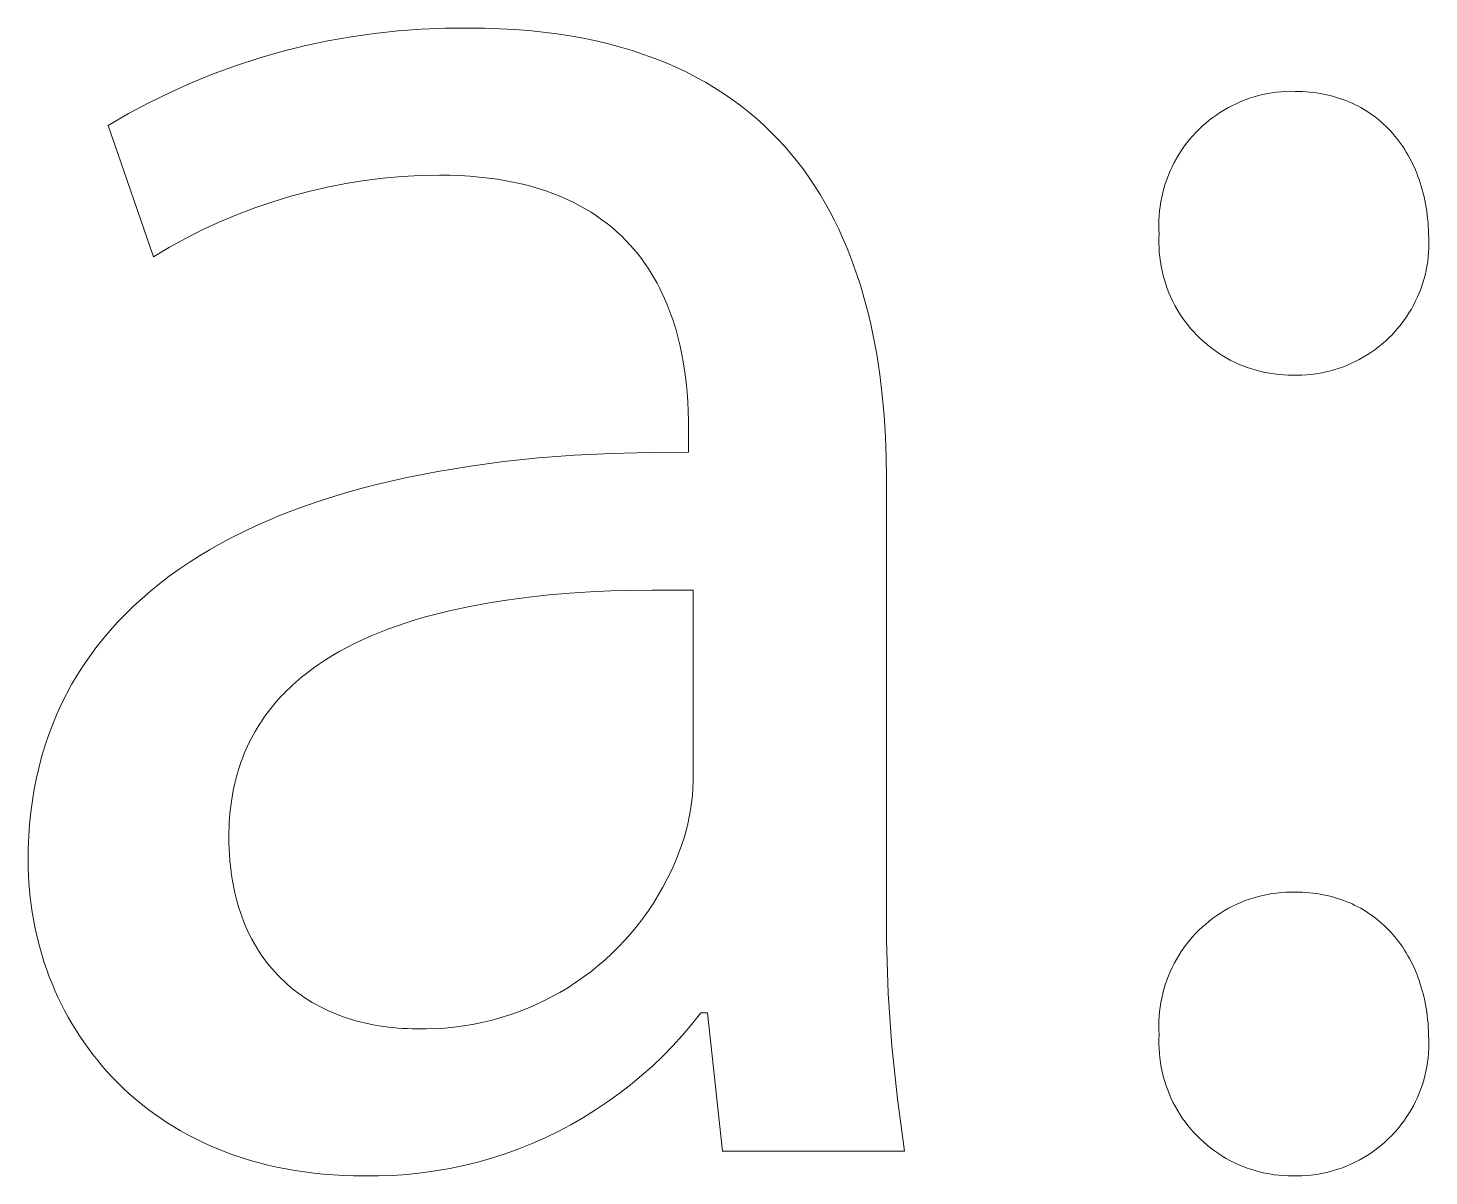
# Model space of a CAD drawing. Header units: millimetres. Extents: x -2163 to 4354, y -841 to 3711.
# Drawn here: x 3941.47 to 3981.74, y -383.84 to -350.83 of the extents above; entities that cross this region are included whole.
import ezdxf

# ---------------------------------------------------------------- set-up
doc = ezdxf.new("R2010")
doc.units = ezdxf.units.MM
doc.header["$MEASUREMENT"] = 0
doc.layers.add('Domyślny', color=7, linetype='Continuous', true_color=0x000000)

msp = doc.modelspace()

# ---------------------------------------------------------------- linework, layer by layer
at = {"layer": 'Domyślny', "color": 18, "lineweight": 15, "true_color": 0x000000}
for p, q in [((3950.085, -351.205), (3950.754, -351.085)), ((3950.754, -351.085), (3951.427, -350.988)), ((3951.427, -350.988), (3952.104, -350.915)), ((3952.104, -350.915), (3952.782, -350.865)), ((3952.782, -350.865), (3953.461, -350.838)), ((3953.461, -350.838), (3954.141, -350.835)), ((3954.141, -350.835), (3954.589, -350.84)), ((3954.589, -350.84), (3955.025, -350.854)), ((3955.025, -350.854), (3955.452, -350.878)), ((3955.452, -350.878), (3955.867, -350.91)), ((3955.867, -350.91), (3956.273, -350.952)), ((3956.273, -350.952), (3956.669, -351.003)), ((3956.669, -351.003), (3957.054, -351.062)), ((3957.054, -351.062), (3957.429, -351.13)), ((3948.107, -351.702), (3948.76, -351.513)), ((3948.76, -351.513), (3949.42, -351.348)), ((3949.42, -351.348), (3950.085, -351.205)), ((3957.429, -351.13), (3957.795, -351.206)), ((3957.795, -351.206), (3958.151, -351.291)), ((3958.151, -351.291), (3958.498, -351.383)), ((3958.498, -351.383), (3958.835, -351.484)), ((3958.835, -351.484), (3959.162, -351.592)), ((3946.822, -352.146), (3947.461, -351.913)), ((3947.461, -351.913), (3948.107, -351.702)), ((3959.162, -351.592), (3959.481, -351.708)), ((3959.481, -351.708), (3959.79, -351.831)), ((3959.79, -351.831), (3960.09, -351.962)), ((3946.191, -352.401), (3946.822, -352.146)), ((3960.09, -351.962), (3960.382, -352.099)), ((3960.382, -352.099), (3960.664, -352.244)), ((3960.664, -352.244), (3960.938, -352.396)), ((3944.959, -352.976), (3945.57, -352.678)), ((3945.57, -352.678), (3946.191, -352.401)), ((3960.938, -352.396), (3961.203, -352.554)), ((3961.203, -352.554), (3961.46, -352.719)), ((3961.46, -352.719), (3961.709, -352.89)), ((3976.963, -352.749), (3977.093, -352.722)), ((3977.093, -352.722), (3977.224, -352.699)), ((3977.224, -352.699), (3977.356, -352.681)), ((3977.356, -352.681), (3977.488, -352.668)), ((3977.488, -352.668), (3977.62, -352.659)), ((3977.62, -352.659), (3977.753, -352.655)), ((3977.753, -352.655), (3977.885, -352.656)), ((3977.885, -352.656), (3977.992, -352.657)), ((3977.992, -352.657), (3978.097, -352.66)), ((3978.097, -352.66), (3978.201, -352.667)), ((3978.201, -352.667), (3978.303, -352.675)), ((3978.303, -352.675), (3978.405, -352.686)), ((3978.405, -352.686), (3978.505, -352.699)), ((3978.505, -352.699), (3978.604, -352.715)), ((3978.604, -352.715), (3978.702, -352.733)), ((3978.702, -352.733), (3978.798, -352.753)), ((3944.358, -353.295), (3944.959, -352.976)), ((3961.709, -352.89), (3961.949, -353.067)), ((3961.949, -353.067), (3962.182, -353.251)), ((3975.857, -353.187), (3975.973, -353.122)), ((3975.973, -353.122), (3976.09, -353.06)), ((3976.09, -353.06), (3976.21, -353.003)), ((3976.21, -353.003), (3976.332, -352.95)), ((3976.332, -352.95), (3976.455, -352.901)), ((3976.455, -352.901), (3976.58, -352.856)), ((3976.58, -352.856), (3976.707, -352.816)), ((3976.707, -352.816), (3976.834, -352.78)), ((3976.834, -352.78), (3976.963, -352.749)), ((3978.798, -352.753), (3978.894, -352.776)), ((3978.894, -352.776), (3978.988, -352.801)), ((3978.988, -352.801), (3979.08, -352.828)), ((3979.08, -352.828), (3979.172, -352.857)), ((3979.172, -352.857), (3979.262, -352.888)), ((3979.262, -352.888), (3979.35, -352.922)), ((3979.35, -352.922), (3979.438, -352.958)), ((3979.438, -352.958), (3979.524, -352.995)), ((3979.524, -352.995), (3979.608, -353.035)), ((3979.608, -353.035), (3979.691, -353.077)), ((3979.691, -353.077), (3979.773, -353.122)), ((3979.773, -353.122), (3979.853, -353.168)), ((3943.769, -353.634), (3944.358, -353.295)), ((3962.182, -353.251), (3962.406, -353.44)), ((3962.406, -353.44), (3962.623, -353.635)), ((3975.318, -353.572), (3975.42, -353.488)), ((3975.42, -353.488), (3975.526, -353.407)), ((3975.526, -353.407), (3975.634, -353.33)), ((3975.634, -353.33), (3975.744, -353.256)), ((3975.744, -353.256), (3975.857, -353.187)), ((3979.853, -353.168), (3979.932, -353.216)), ((3979.932, -353.216), (3980.009, -353.266)), ((3980.009, -353.266), (3980.085, -353.318)), ((3980.085, -353.318), (3980.159, -353.372)), ((3980.159, -353.372), (3980.232, -353.428)), ((3980.232, -353.428), (3980.303, -353.486)), ((3980.303, -353.486), (3980.373, -353.546)), ((3945.071, -357.41), (3943.769, -353.634)), ((3962.623, -353.635), (3962.831, -353.836)), ((3962.831, -353.836), (3963.032, -354.042)), ((3974.852, -354.044), (3974.939, -353.943)), ((3974.939, -353.943), (3975.029, -353.845)), ((3975.029, -353.845), (3975.122, -353.751)), ((3975.122, -353.751), (3975.218, -353.66)), ((3975.218, -353.66), (3975.318, -353.572)), ((3980.373, -353.546), (3980.441, -353.607)), ((3980.441, -353.607), (3980.508, -353.671)), ((3980.508, -353.671), (3980.573, -353.736)), ((3980.573, -353.736), (3980.636, -353.803)), ((3980.636, -353.803), (3980.698, -353.872)), ((3980.698, -353.872), (3980.758, -353.942)), ((3980.758, -353.942), (3980.816, -354.014)), ((3963.032, -354.042), (3963.226, -354.253)), ((3963.226, -354.253), (3963.412, -354.469)), ((3974.615, -354.363), (3974.69, -354.254)), ((3974.69, -354.254), (3974.77, -354.147)), ((3974.77, -354.147), (3974.852, -354.044)), ((3980.816, -354.014), (3980.873, -354.088)), ((3980.873, -354.088), (3980.928, -354.164)), ((3980.928, -354.164), (3980.982, -354.241)), ((3980.982, -354.241), (3981.033, -354.32)), ((3981.033, -354.32), (3981.083, -354.401)), ((3963.412, -354.469), (3963.591, -354.691)), ((3963.591, -354.691), (3963.763, -354.917)), ((3974.352, -354.824), (3974.411, -354.705)), ((3974.411, -354.705), (3974.475, -354.589)), ((3974.475, -354.589), (3974.543, -354.475)), ((3974.543, -354.475), (3974.615, -354.363)), ((3981.083, -354.401), (3981.131, -354.483)), ((3981.131, -354.483), (3981.178, -354.566)), ((3981.178, -354.566), (3981.223, -354.652)), ((3981.223, -354.652), (3981.266, -354.738)), ((3981.266, -354.738), (3981.307, -354.826)), ((3952.214, -355.107), (3951.674, -355.155)), ((3952.754, -355.077), (3952.214, -355.107)), ((3953.295, -355.066), (3952.754, -355.077)), ((3953.593, -355.07), (3953.295, -355.066)), ((3953.883, -355.08), (3953.593, -355.07)), ((3954.164, -355.097), (3953.883, -355.08)), ((3954.438, -355.12), (3954.164, -355.097)), ((3954.703, -355.149), (3954.438, -355.12)), ((3954.961, -355.185), (3954.703, -355.149)), ((3963.763, -354.917), (3963.927, -355.148)), ((3963.927, -355.148), (3964.085, -355.384)), ((3974.198, -355.191), (3974.245, -355.067)), ((3974.245, -355.067), (3974.296, -354.944)), ((3974.296, -354.944), (3974.352, -354.824)), ((3981.307, -354.826), (3981.346, -354.916)), ((3981.346, -354.916), (3981.383, -355.007)), ((3981.383, -355.007), (3981.419, -355.1)), ((3981.419, -355.1), (3981.453, -355.194)), ((3949.544, -355.531), (3949.021, -355.67)), ((3950.071, -355.41), (3949.544, -355.531)), ((3950.603, -355.306), (3950.071, -355.41)), ((3951.137, -355.221), (3950.603, -355.306)), ((3951.674, -355.155), (3951.137, -355.221)), ((3955.211, -355.226), (3954.961, -355.185)), ((3955.453, -355.274), (3955.211, -355.226)), ((3955.688, -355.327), (3955.453, -355.274)), ((3955.916, -355.385), (3955.688, -355.327)), ((3956.136, -355.449), (3955.916, -355.385)), ((3956.349, -355.518), (3956.136, -355.449)), ((3956.555, -355.592), (3956.349, -355.518)), ((3964.085, -355.384), (3964.236, -355.623)), ((3974.082, -355.572), (3974.116, -355.443)), ((3974.116, -355.443), (3974.155, -355.316)), ((3974.155, -355.316), (3974.198, -355.191)), ((3981.453, -355.194), (3981.485, -355.289)), ((3981.485, -355.289), (3981.515, -355.386)), ((3981.515, -355.386), (3981.543, -355.484)), ((3981.543, -355.484), (3981.569, -355.583)), ((3948.503, -355.828), (3947.991, -356.002)), ((3949.021, -355.67), (3948.503, -355.828)), ((3956.755, -355.671), (3956.555, -355.592)), ((3956.947, -355.754), (3956.755, -355.671)), ((3957.133, -355.842), (3956.947, -355.754)), ((3957.312, -355.935), (3957.133, -355.842)), ((3957.485, -356.032), (3957.312, -355.935)), ((3964.236, -355.623), (3964.38, -355.867)), ((3964.38, -355.867), (3964.517, -356.115)), ((3974.007, -355.962), (3974.027, -355.831)), ((3974.027, -355.831), (3974.053, -355.701)), ((3974.053, -355.701), (3974.082, -355.572)), ((3981.569, -355.583), (3981.593, -355.684)), ((3981.593, -355.684), (3981.616, -355.786)), ((3981.616, -355.786), (3981.636, -355.889)), ((3981.636, -355.889), (3981.654, -355.993)), ((3947.485, -356.195), (3946.986, -356.404)), ((3947.991, -356.002), (3947.485, -356.195)), ((3957.651, -356.133), (3957.485, -356.032)), ((3957.812, -356.237), (3957.651, -356.133)), ((3957.966, -356.346), (3957.812, -356.237)), ((3958.114, -356.458), (3957.966, -356.346)), ((3964.517, -356.115), (3964.648, -356.367)), ((3973.97, -356.492), (3973.973, -356.359)), ((3973.973, -356.359), (3973.979, -356.226)), ((3973.979, -356.226), (3973.991, -356.094)), ((3973.991, -356.094), (3974.007, -355.962)), ((3981.654, -355.993), (3981.671, -356.099)), ((3981.671, -356.099), (3981.685, -356.206)), ((3981.685, -356.206), (3981.697, -356.314)), ((3981.697, -356.314), (3981.708, -356.423)), ((3946.495, -356.631), (3946.011, -356.874)), ((3946.986, -356.404), (3946.495, -356.631)), ((3958.256, -356.574), (3958.114, -356.458)), ((3958.393, -356.692), (3958.256, -356.574)), ((3958.524, -356.814), (3958.393, -356.692)), ((3964.648, -356.367), (3964.772, -356.623)), ((3964.772, -356.623), (3964.891, -356.882)), ((3973.973, -356.624), (3973.97, -356.492)), ((3973.979, -356.757), (3973.973, -356.624)), ((3973.974, -356.89), (3973.979, -356.757)), ((3981.708, -356.423), (3981.716, -356.533)), ((3981.716, -356.533), (3981.722, -356.644)), ((3981.722, -356.644), (3981.726, -356.757)), ((3981.726, -356.757), (3981.733, -356.889)), ((3945.536, -357.134), (3945.071, -357.41)), ((3946.011, -356.874), (3945.536, -357.134)), ((3958.649, -356.94), (3958.524, -356.814)), ((3958.769, -357.067), (3958.649, -356.94)), ((3958.884, -357.198), (3958.769, -357.067)), ((3964.891, -356.882), (3965.003, -357.144)), ((3965.003, -357.144), (3965.109, -357.41)), ((3973.972, -357.023), (3973.974, -356.89)), ((3973.976, -357.157), (3973.972, -357.023)), ((3973.984, -357.29), (3973.976, -357.157)), ((3981.733, -357.153), (3981.726, -357.285)), ((3981.733, -356.889), (3981.735, -357.021)), ((3981.735, -357.021), (3981.733, -357.153)), ((3958.994, -357.331), (3958.884, -357.198)), ((3959.098, -357.466), (3958.994, -357.331)), ((3959.198, -357.604), (3959.098, -357.466)), ((3965.109, -357.41), (3965.209, -357.679)), ((3973.996, -357.422), (3973.984, -357.29)), ((3974.014, -357.554), (3973.996, -357.422)), ((3974.036, -357.686), (3974.014, -357.554)), ((3981.698, -357.548), (3981.677, -357.678)), ((3981.714, -357.417), (3981.698, -357.548)), ((3981.726, -357.285), (3981.714, -357.417)), ((3959.292, -357.744), (3959.198, -357.604)), ((3959.382, -357.885), (3959.292, -357.744)), ((3959.468, -358.028), (3959.382, -357.885)), ((3965.209, -357.679), (3965.303, -357.951)), ((3965.303, -357.951), (3965.392, -358.226)), ((3974.062, -357.817), (3974.036, -357.686)), ((3974.093, -357.946), (3974.062, -357.817)), ((3974.129, -358.075), (3974.093, -357.946)), ((3981.622, -357.937), (3981.588, -358.065)), ((3981.652, -357.808), (3981.622, -357.937)), ((3981.677, -357.678), (3981.652, -357.808)), ((3959.549, -358.173), (3959.468, -358.028)), ((3959.625, -358.32), (3959.549, -358.173)), ((3959.697, -358.467), (3959.625, -358.32)), ((3965.392, -358.226), (3965.475, -358.503)), ((3974.169, -358.202), (3974.129, -358.075)), ((3974.213, -358.328), (3974.169, -358.202)), ((3974.262, -358.452), (3974.213, -358.328)), ((3981.506, -358.316), (3981.459, -358.439)), ((3981.549, -358.191), (3981.506, -358.316)), ((3981.588, -358.065), (3981.549, -358.191)), ((3959.765, -358.616), (3959.697, -358.467)), ((3959.829, -358.765), (3959.765, -358.616)), ((3959.89, -358.916), (3959.829, -358.765)), ((3965.475, -358.503), (3965.552, -358.783)), ((3974.315, -358.574), (3974.262, -358.452)), ((3974.372, -358.694), (3974.315, -358.574)), ((3974.433, -358.813), (3974.372, -358.694)), ((3981.352, -358.681), (3981.292, -358.799)), ((3981.407, -358.561), (3981.352, -358.681)), ((3981.459, -358.439), (3981.407, -358.561)), ((3959.946, -359.067), (3959.89, -358.916)), ((3959.999, -359.218), (3959.946, -359.067)), ((3965.552, -358.783), (3965.624, -359.065)), ((3965.624, -359.065), (3965.691, -359.349)), ((3974.499, -358.929), (3974.433, -358.813)), ((3974.568, -359.043), (3974.499, -358.929)), ((3974.642, -359.154), (3974.568, -359.043)), ((3974.719, -359.262), (3974.642, -359.154)), ((3981.088, -359.138), (3981.012, -359.247)), ((3981.16, -359.028), (3981.088, -359.138)), ((3981.228, -358.914), (3981.16, -359.028)), ((3981.292, -358.799), (3981.228, -358.914)), ((3960.048, -359.37), (3959.999, -359.218)), ((3960.093, -359.522), (3960.048, -359.37)), ((3960.136, -359.674), (3960.093, -359.522)), ((3965.691, -359.349), (3965.753, -359.635)), ((3974.8, -359.368), (3974.719, -359.262)), ((3974.885, -359.471), (3974.8, -359.368)), ((3974.973, -359.571), (3974.885, -359.471)), ((3975.065, -359.668), (3974.973, -359.571)), ((3980.763, -359.555), (3980.673, -359.652)), ((3980.85, -359.455), (3980.763, -359.555)), ((3980.933, -359.352), (3980.85, -359.455)), ((3981.012, -359.247), (3980.933, -359.352)), ((3960.175, -359.826), (3960.136, -359.674)), ((3960.211, -359.978), (3960.175, -359.826)), ((3960.243, -360.129), (3960.211, -359.978)), ((3965.753, -359.635), (3965.81, -359.924)), ((3965.81, -359.924), (3965.861, -360.214)), ((3975.16, -359.762), (3975.065, -359.668)), ((3975.258, -359.852), (3975.16, -359.762)), ((3975.359, -359.939), (3975.258, -359.852)), ((3975.463, -360.022), (3975.359, -359.939)), ((3980.384, -359.923), (3980.281, -360.006)), ((3980.483, -359.836), (3980.384, -359.923)), ((3980.58, -359.745), (3980.483, -359.836)), ((3980.673, -359.652), (3980.58, -359.745)), ((3960.301, -360.429), (3960.243, -360.129)), ((3965.861, -360.214), (3965.951, -360.798)), ((3975.57, -360.101), (3975.463, -360.022)), ((3975.68, -360.177), (3975.57, -360.101)), ((3975.792, -360.249), (3975.68, -360.177)), ((3975.907, -360.316), (3975.792, -360.249)), ((3976.024, -360.38), (3975.907, -360.316)), ((3976.143, -360.44), (3976.024, -360.38)), ((3979.729, -360.367), (3979.611, -360.427)), ((3979.844, -360.302), (3979.729, -360.367)), ((3979.957, -360.234), (3979.844, -360.302)), ((3980.068, -360.162), (3979.957, -360.234)), ((3980.176, -360.086), (3980.068, -360.162)), ((3980.281, -360.006), (3980.176, -360.086)), ((3960.347, -360.726), (3960.301, -360.429)), ((3960.384, -361.017), (3960.347, -360.726)), ((3976.265, -360.495), (3976.143, -360.44)), ((3976.388, -360.547), (3976.265, -360.495)), ((3976.512, -360.593), (3976.388, -360.547)), ((3976.639, -360.636), (3976.512, -360.593)), ((3976.767, -360.674), (3976.639, -360.636)), ((3976.896, -360.708), (3976.767, -360.674)), ((3977.026, -360.737), (3976.896, -360.708)), ((3977.157, -360.761), (3977.026, -360.737)), ((3977.289, -360.781), (3977.157, -360.761)), ((3977.421, -360.796), (3977.289, -360.781)), ((3978.479, -360.777), (3978.348, -360.794)), ((3978.61, -360.756), (3978.479, -360.777)), ((3978.739, -360.73), (3978.61, -360.756)), ((3978.868, -360.7), (3978.739, -360.73)), ((3978.996, -360.666), (3978.868, -360.7)), ((3979.122, -360.627), (3978.996, -360.666)), ((3979.247, -360.583), (3979.122, -360.627)), ((3979.37, -360.535), (3979.247, -360.583)), ((3979.491, -360.483), (3979.37, -360.535)), ((3979.611, -360.427), (3979.491, -360.483)), ((3960.413, -361.303), (3960.384, -361.017)), ((3965.951, -360.798), (3966.022, -361.387)), ((3977.554, -360.807), (3977.421, -360.796)), ((3977.687, -360.813), (3977.554, -360.807)), ((3977.82, -360.815), (3977.687, -360.813)), ((3977.952, -360.816), (3977.82, -360.815)), ((3978.085, -360.814), (3977.952, -360.816)), ((3978.217, -360.806), (3978.085, -360.814)), ((3978.348, -360.794), (3978.217, -360.806)), ((3960.433, -361.581), (3960.413, -361.303)), ((3960.446, -361.85), (3960.433, -361.581)), ((3966.022, -361.387), (3966.076, -361.98)), ((3960.454, -362.109), (3960.446, -361.85)), ((3966.076, -361.98), (3966.113, -362.575)), ((3960.456, -362.358), (3960.454, -362.109)), ((3960.456, -363.03), (3960.456, -362.358)), ((3966.113, -362.575), (3966.134, -363.172)), ((3955.148, -363.301), (3956.145, -363.197)), ((3956.145, -363.197), (3957.175, -363.118)), ((3957.175, -363.118), (3958.237, -363.064)), ((3958.237, -363.064), (3959.33, -363.035)), ((3959.33, -363.035), (3960.456, -363.03)), ((3966.134, -363.172), (3966.141, -363.768)), ((3952.353, -363.757), (3953.252, -363.581)), ((3953.252, -363.581), (3954.183, -363.429)), ((3954.183, -363.429), (3955.148, -363.301)), ((3951.069, -364.066), (3951.489, -363.957)), ((3951.489, -363.957), (3952.353, -363.757)), ((3966.141, -363.768), (3966.141, -375.551)), ((3949.861, -364.428), (3950.255, -364.301)), ((3950.255, -364.301), (3950.658, -364.18)), ((3950.658, -364.18), (3951.069, -364.066)), ((3948.73, -364.842), (3949.099, -364.698)), ((3949.099, -364.698), (3949.475, -364.56)), ((3949.475, -364.56), (3949.861, -364.428)), ((3947.678, -365.309), (3948.02, -365.148)), ((3948.02, -365.148), (3948.371, -364.992)), ((3948.371, -364.992), (3948.73, -364.842)), ((3947.02, -365.649), (3947.344, -365.476)), ((3947.344, -365.476), (3947.678, -365.309)), ((3946.099, -366.201), (3946.397, -366.011)), ((3946.397, -366.011), (3946.704, -365.827)), ((3946.704, -365.827), (3947.02, -365.649)), ((3945.53, -366.597), (3945.81, -366.396)), ((3945.81, -366.396), (3946.099, -366.201)), ((3944.998, -367.016), (3945.259, -366.804)), ((3945.259, -366.804), (3945.53, -366.597)), ((3944.745, -367.234), (3944.998, -367.016)), ((3955.864, -367.198), (3955.289, -367.273)), ((3956.447, -367.135), (3955.864, -367.198)), ((3957.034, -367.085), (3956.447, -367.135)), ((3957.625, -367.047), (3957.034, -367.085)), ((3958.218, -367.019), (3957.625, -367.047)), ((3959.406, -366.993), (3958.218, -367.019)), ((3960.586, -367.001), (3959.406, -366.993)), ((3960.586, -372.491), (3960.586, -367.001)), ((3944.266, -367.685), (3944.501, -367.457)), ((3944.501, -367.457), (3944.745, -367.234)), ((3953.617, -367.582), (3953.083, -367.715)), ((3954.164, -367.464), (3953.617, -367.582)), ((3954.722, -367.361), (3954.164, -367.464)), ((3955.289, -367.273), (3954.722, -367.361)), ((3943.825, -368.159), (3944.041, -367.919)), ((3944.041, -367.919), (3944.266, -367.685)), ((3952.058, -368.03), (3951.812, -368.12)), ((3952.308, -367.945), (3952.058, -368.03)), ((3952.563, -367.864), (3952.308, -367.945)), ((3952.821, -367.787), (3952.563, -367.864)), ((3953.083, -367.715), (3952.821, -367.787)), ((3943.42, -368.655), (3943.618, -368.404)), ((3943.618, -368.404), (3943.825, -368.159)), ((3951.1, -368.416), (3950.873, -368.524)), ((3951.333, -368.312), (3951.1, -368.416)), ((3951.57, -368.214), (3951.333, -368.312)), ((3951.812, -368.12), (3951.57, -368.214)), ((3943.232, -368.91), (3943.42, -368.655)), ((3950.433, -368.754), (3950.222, -368.877)), ((3950.65, -368.637), (3950.433, -368.754)), ((3950.873, -368.524), (3950.65, -368.637)), ((3942.884, -369.438), (3943.053, -369.172)), ((3943.053, -369.172), (3943.232, -368.91)), ((3949.816, -369.138), (3949.621, -369.276)), ((3950.016, -369.005), (3949.816, -369.138)), ((3950.222, -368.877), (3950.016, -369.005)), ((3942.723, -369.71), (3942.884, -369.438)), ((3949.164, -369.645), (3949.077, -369.723)), ((3949.252, -369.569), (3949.164, -369.645)), ((3949.342, -369.494), (3949.252, -369.569)), ((3949.434, -369.42), (3949.342, -369.494)), ((3949.621, -369.276), (3949.434, -369.42)), ((3942.432, -370.27), (3942.573, -369.987)), ((3942.573, -369.987), (3942.723, -369.71)), ((3948.748, -370.049), (3948.67, -370.134)), ((3948.828, -369.965), (3948.748, -370.049)), ((3948.909, -369.883), (3948.828, -369.965)), ((3948.992, -369.803), (3948.909, -369.883)), ((3949.077, -369.723), (3948.992, -369.803)), ((3942.3, -370.558), (3942.432, -370.27)), ((3948.447, -370.398), (3948.377, -370.489)), ((3948.52, -370.308), (3948.447, -370.398)), ((3948.594, -370.22), (3948.52, -370.308)), ((3948.67, -370.134), (3948.594, -370.22)), ((3942.065, -371.149), (3942.178, -370.851)), ((3942.178, -370.851), (3942.3, -370.558)), ((3948.176, -370.77), (3948.113, -370.867)), ((3948.241, -370.675), (3948.176, -370.77)), ((3948.308, -370.581), (3948.241, -370.675)), ((3948.377, -370.489), (3948.308, -370.581)), ((3941.962, -371.453), (3942.065, -371.149)), ((3947.937, -371.167), (3947.882, -371.27)), ((3947.994, -371.065), (3947.937, -371.167)), ((3948.053, -370.965), (3947.994, -371.065)), ((3948.113, -370.867), (3948.053, -370.965)), ((3941.869, -371.761), (3941.962, -371.453)), ((3947.73, -371.589), (3947.684, -371.698)), ((3947.779, -371.481), (3947.73, -371.589)), ((3947.829, -371.375), (3947.779, -371.481)), ((3947.882, -371.27), (3947.829, -371.375)), ((3941.785, -372.075), (3941.869, -371.761)), ((3947.558, -372.036), (3947.52, -372.152)), ((3947.598, -371.922), (3947.558, -372.036)), ((3947.64, -371.809), (3947.598, -371.922)), ((3947.684, -371.698), (3947.64, -371.809)), ((3941.647, -372.718), (3941.711, -372.394)), ((3941.711, -372.394), (3941.785, -372.075)), ((3947.452, -372.389), (3947.421, -372.51)), ((3947.485, -372.27), (3947.452, -372.389)), ((3947.52, -372.152), (3947.485, -372.27)), ((3941.593, -373.048), (3941.647, -372.718)), ((3947.367, -372.757), (3947.343, -372.883)), ((3947.393, -372.633), (3947.367, -372.757)), ((3947.421, -372.51), (3947.393, -372.633)), ((3960.563, -372.904), (3960.578, -372.698)), ((3960.578, -372.698), (3960.586, -372.491)), ((3941.548, -373.382), (3941.593, -373.048)), ((3947.303, -373.141), (3947.287, -373.272)), ((3947.322, -373.011), (3947.303, -373.141)), ((3947.343, -372.883), (3947.322, -373.011)), ((3960.512, -373.314), (3960.541, -373.109)), ((3960.541, -373.109), (3960.563, -372.904)), ((3941.513, -373.721), (3941.548, -373.382)), ((3947.261, -373.54), (3947.252, -373.677)), ((3947.273, -373.405), (3947.261, -373.54)), ((3947.287, -373.272), (3947.273, -373.405)), ((3960.432, -373.719), (3960.475, -373.517)), ((3960.475, -373.517), (3960.512, -373.314)), ((3941.474, -374.415), (3941.489, -374.066)), ((3941.489, -374.066), (3941.513, -373.721)), ((3947.242, -373.955), (3947.241, -374.097)), ((3947.246, -373.815), (3947.242, -373.955)), ((3947.252, -373.677), (3947.246, -373.815)), ((3960.325, -374.118), (3960.382, -373.919)), ((3960.382, -373.919), (3960.432, -373.719)), ((3941.469, -374.77), (3941.474, -374.415)), ((3947.241, -374.097), (3947.243, -374.271)), ((3947.243, -374.271), (3947.248, -374.441)), ((3947.248, -374.441), (3947.257, -374.609)), ((3960.169, -374.566), (3960.261, -374.314)), ((3960.261, -374.314), (3960.325, -374.118)), ((3941.471, -374.983), (3941.469, -374.77)), ((3947.257, -374.609), (3947.269, -374.774)), ((3947.269, -374.774), (3947.285, -374.936)), ((3959.96, -375.06), (3960.069, -374.815)), ((3960.069, -374.815), (3960.169, -374.566)), ((3941.478, -375.197), (3941.471, -374.983)), ((3941.49, -375.41), (3941.478, -375.197)), ((3947.285, -374.936), (3947.304, -375.096)), ((3947.304, -375.096), (3947.326, -375.252)), ((3947.326, -375.252), (3947.352, -375.406)), ((3959.843, -375.301), (3959.96, -375.06)), ((3941.507, -375.623), (3941.49, -375.41)), ((3941.528, -375.835), (3941.507, -375.623)), ((3947.352, -375.406), (3947.381, -375.556)), ((3947.381, -375.556), (3947.413, -375.704)), ((3959.585, -375.771), (3959.718, -375.539)), ((3959.718, -375.539), (3959.843, -375.301)), ((3966.141, -375.551), (3966.142, -377.071)), ((3977.488, -375.692), (3977.62, -375.683)), ((3977.62, -375.683), (3977.753, -375.679)), ((3977.753, -375.679), (3977.885, -375.679)), ((3977.885, -375.679), (3977.992, -375.68)), ((3977.992, -375.68), (3978.097, -375.684)), ((3978.097, -375.684), (3978.201, -375.69)), ((3941.555, -376.047), (3941.528, -375.835)), ((3941.586, -376.258), (3941.555, -376.047)), ((3947.413, -375.704), (3947.448, -375.85)), ((3947.448, -375.85), (3947.487, -375.992)), ((3947.487, -375.992), (3947.528, -376.131)), ((3959.295, -376.223), (3959.444, -376)), ((3959.444, -376), (3959.585, -375.771)), ((3975.973, -376.145), (3976.09, -376.084)), ((3976.09, -376.084), (3976.21, -376.026)), ((3976.21, -376.026), (3976.332, -375.973)), ((3976.332, -375.973), (3976.455, -375.924)), ((3976.455, -375.924), (3976.58, -375.88)), ((3976.58, -375.88), (3976.707, -375.84)), ((3976.707, -375.84), (3976.834, -375.804)), ((3976.834, -375.804), (3976.963, -375.772)), ((3976.963, -375.772), (3977.093, -375.745)), ((3977.093, -375.745), (3977.224, -375.723)), ((3977.224, -375.723), (3977.356, -375.705)), ((3977.356, -375.705), (3977.488, -375.692)), ((3978.201, -375.69), (3978.303, -375.699)), ((3978.303, -375.699), (3978.405, -375.71)), ((3978.405, -375.71), (3978.505, -375.723)), ((3978.505, -375.723), (3978.604, -375.739)), ((3978.604, -375.739), (3978.702, -375.757)), ((3978.702, -375.757), (3978.798, -375.777)), ((3978.798, -375.777), (3978.894, -375.799)), ((3978.894, -375.799), (3978.988, -375.824)), ((3978.988, -375.824), (3979.08, -375.851)), ((3979.08, -375.851), (3979.172, -375.88)), ((3979.172, -375.88), (3979.262, -375.912)), ((3979.262, -375.912), (3979.35, -375.945)), ((3979.35, -375.945), (3979.438, -375.981)), ((3979.438, -375.981), (3979.524, -376.019)), ((3979.524, -376.019), (3979.608, -376.059)), ((3979.608, -376.059), (3979.691, -376.101)), ((3941.622, -376.468), (3941.586, -376.258)), ((3941.662, -376.677), (3941.622, -376.468)), ((3947.528, -376.131), (3947.572, -376.268)), ((3947.572, -376.268), (3947.62, -376.402)), ((3947.62, -376.402), (3947.67, -376.533)), ((3958.975, -376.653), (3959.139, -376.441)), ((3959.139, -376.441), (3959.295, -376.223)), ((3975.42, -376.511), (3975.526, -376.43)), ((3975.526, -376.43), (3975.634, -376.353)), ((3975.634, -376.353), (3975.744, -376.28)), ((3975.744, -376.28), (3975.857, -376.211)), ((3975.857, -376.211), (3975.973, -376.145)), ((3979.691, -376.101), (3979.773, -376.145)), ((3979.773, -376.145), (3979.853, -376.191)), ((3979.853, -376.191), (3979.932, -376.239)), ((3979.932, -376.239), (3980.009, -376.29)), ((3980.009, -376.29), (3980.085, -376.342)), ((3980.085, -376.342), (3980.159, -376.396)), ((3980.159, -376.396), (3980.232, -376.452)), ((3980.232, -376.452), (3980.303, -376.51)), ((3941.708, -376.886), (3941.662, -376.677)), ((3941.758, -377.093), (3941.708, -376.886)), ((3947.67, -376.533), (3947.723, -376.661)), ((3947.723, -376.661), (3947.779, -376.787)), ((3947.779, -376.787), (3947.838, -376.91)), ((3958.627, -377.061), (3958.805, -376.86)), ((3958.805, -376.86), (3958.975, -376.653)), ((3974.939, -376.967), (3975.029, -376.869)), ((3975.029, -376.869), (3975.122, -376.775)), ((3975.122, -376.775), (3975.218, -376.683)), ((3975.218, -376.683), (3975.318, -376.596)), ((3975.318, -376.596), (3975.42, -376.511)), ((3980.303, -376.51), (3980.373, -376.569)), ((3980.373, -376.569), (3980.441, -376.631)), ((3980.441, -376.631), (3980.508, -376.694)), ((3980.508, -376.694), (3980.573, -376.76)), ((3980.573, -376.76), (3980.636, -376.827)), ((3980.636, -376.827), (3980.698, -376.895)), ((3980.698, -376.895), (3980.758, -376.966)), ((3941.813, -377.299), (3941.758, -377.093)), ((3947.838, -376.91), (3947.9, -377.029)), ((3947.9, -377.029), (3947.964, -377.147)), ((3947.964, -377.147), (3948.031, -377.261)), ((3948.031, -377.261), (3948.1, -377.373)), ((3958.252, -377.444), (3958.443, -377.256)), ((3958.443, -377.256), (3958.627, -377.061)), ((3966.142, -377.071), (3966.194, -378.59)), ((3974.615, -377.387), (3974.69, -377.278)), ((3974.69, -377.278), (3974.77, -377.171)), ((3974.77, -377.171), (3974.852, -377.067)), ((3974.852, -377.067), (3974.939, -376.967)), ((3980.758, -376.966), (3980.816, -377.038)), ((3980.816, -377.038), (3980.873, -377.112)), ((3980.873, -377.112), (3980.928, -377.188)), ((3980.928, -377.188), (3980.982, -377.265)), ((3980.982, -377.265), (3981.033, -377.344)), ((3941.873, -377.504), (3941.813, -377.299)), ((3941.937, -377.707), (3941.873, -377.504)), ((3948.1, -377.373), (3948.172, -377.481)), ((3948.172, -377.481), (3948.247, -377.587)), ((3948.247, -377.587), (3948.324, -377.691)), ((3948.324, -377.691), (3948.403, -377.791)), ((3957.851, -377.8), (3958.054, -377.625)), ((3958.054, -377.625), (3958.252, -377.444)), ((3974.411, -377.729), (3974.475, -377.612)), ((3974.475, -377.612), (3974.543, -377.498)), ((3974.543, -377.498), (3974.615, -377.387)), ((3981.033, -377.344), (3981.083, -377.424)), ((3981.083, -377.424), (3981.131, -377.506)), ((3981.131, -377.506), (3981.178, -377.59)), ((3981.178, -377.59), (3981.223, -377.675)), ((3981.223, -377.675), (3981.266, -377.762)), ((3942.006, -377.909), (3941.937, -377.707)), ((3942.08, -378.11), (3942.006, -377.909)), ((3948.403, -377.791), (3948.485, -377.889)), ((3948.485, -377.889), (3948.569, -377.984)), ((3948.569, -377.984), (3948.656, -378.076)), ((3948.656, -378.076), (3948.745, -378.166)), ((3957.427, -378.128), (3957.642, -377.968)), ((3957.642, -377.968), (3957.851, -377.8)), ((3974.198, -378.214), (3974.245, -378.09)), ((3974.245, -378.09), (3974.296, -377.968)), ((3974.296, -377.968), (3974.352, -377.847)), ((3974.352, -377.847), (3974.411, -377.729)), ((3981.266, -377.762), (3981.307, -377.85)), ((3981.307, -377.85), (3981.346, -377.94)), ((3981.346, -377.94), (3981.383, -378.031)), ((3981.383, -378.031), (3981.419, -378.123)), ((3942.159, -378.308), (3942.08, -378.11)), ((3942.242, -378.505), (3942.159, -378.308)), ((3942.33, -378.7), (3942.242, -378.505)), ((3948.745, -378.166), (3948.836, -378.253)), ((3948.836, -378.253), (3948.929, -378.337)), ((3948.929, -378.337), (3949.024, -378.418)), ((3949.024, -378.418), (3949.121, -378.497)), ((3949.121, -378.497), (3949.221, -378.573)), ((3956.751, -378.565), (3956.981, -378.427)), ((3956.981, -378.427), (3957.207, -378.281)), ((3957.207, -378.281), (3957.427, -378.128)), ((3974.082, -378.595), (3974.116, -378.467)), ((3974.116, -378.467), (3974.155, -378.34)), ((3974.155, -378.34), (3974.198, -378.214)), ((3981.419, -378.123), (3981.453, -378.217)), ((3981.453, -378.217), (3981.485, -378.313)), ((3981.485, -378.313), (3981.515, -378.409)), ((3981.515, -378.409), (3981.543, -378.507)), ((3942.423, -378.893), (3942.33, -378.7)), ((3942.521, -379.084), (3942.423, -378.893)), ((3949.221, -378.573), (3949.322, -378.646)), ((3949.322, -378.646), (3949.425, -378.716)), ((3949.425, -378.716), (3949.531, -378.784)), ((3949.531, -378.784), (3949.638, -378.849)), ((3949.638, -378.849), (3949.746, -378.912)), ((3956.035, -378.929), (3956.278, -378.816)), ((3956.278, -378.816), (3956.516, -378.694)), ((3956.516, -378.694), (3956.751, -378.565)), ((3966.194, -378.59), (3966.299, -380.107)), ((3974.007, -378.986), (3974.027, -378.855)), ((3974.027, -378.855), (3974.053, -378.725)), ((3974.053, -378.725), (3974.082, -378.595)), ((3981.543, -378.507), (3981.569, -378.607)), ((3981.569, -378.607), (3981.593, -378.708)), ((3981.593, -378.708), (3981.616, -378.809)), ((3981.616, -378.809), (3981.636, -378.913)), ((3942.623, -379.272), (3942.521, -379.084)), ((3942.73, -379.459), (3942.623, -379.272)), ((3949.746, -378.912), (3949.857, -378.971)), ((3949.857, -378.971), (3949.969, -379.028)), ((3949.969, -379.028), (3950.083, -379.082)), ((3950.083, -379.082), (3950.199, -379.134)), ((3950.199, -379.134), (3950.316, -379.183)), ((3950.316, -379.183), (3950.435, -379.229)), ((3950.435, -379.229), (3950.555, -379.273)), ((3950.555, -379.273), (3950.676, -379.314)), ((3954.769, -379.369), (3955.028, -379.298)), ((3955.028, -379.298), (3955.284, -379.219)), ((3955.284, -379.219), (3955.538, -379.131)), ((3955.538, -379.131), (3955.788, -379.035)), ((3955.788, -379.035), (3956.035, -378.929)), ((3960.803, -379.153), (3960.547, -379.477)), ((3960.999, -379.153), (3960.803, -379.153)), ((3961.433, -383.124), (3960.999, -379.153)), ((3973.973, -379.382), (3973.979, -379.25)), ((3973.979, -379.25), (3973.991, -379.118)), ((3973.991, -379.118), (3974.007, -378.986)), ((3981.636, -378.913), (3981.654, -379.017)), ((3981.654, -379.017), (3981.671, -379.123)), ((3981.671, -379.123), (3981.685, -379.229)), ((3981.685, -379.229), (3981.697, -379.337)), ((3942.842, -379.642), (3942.73, -379.459)), ((3942.958, -379.824), (3942.842, -379.642)), ((3950.676, -379.314), (3950.799, -379.352)), ((3950.799, -379.352), (3950.924, -379.387)), ((3950.924, -379.387), (3951.05, -379.42)), ((3951.05, -379.42), (3951.176, -379.45)), ((3951.176, -379.45), (3951.305, -379.478)), ((3951.305, -379.478), (3951.434, -379.503)), ((3951.434, -379.503), (3951.565, -379.525)), ((3951.565, -379.525), (3951.696, -379.545)), ((3951.696, -379.545), (3951.829, -379.562)), ((3951.829, -379.562), (3951.962, -379.576)), ((3951.962, -379.576), (3952.097, -379.588)), ((3952.097, -379.588), (3952.233, -379.597)), ((3952.233, -379.597), (3952.369, -379.604)), ((3952.369, -379.604), (3952.506, -379.608)), ((3952.506, -379.608), (3952.644, -379.609)), ((3952.644, -379.609), (3952.912, -379.611)), ((3952.912, -379.611), (3953.18, -379.604)), ((3953.18, -379.604), (3953.448, -379.587)), ((3953.448, -379.587), (3953.715, -379.562)), ((3953.715, -379.562), (3953.981, -379.527)), ((3953.981, -379.527), (3954.245, -379.483)), ((3954.245, -379.483), (3954.508, -379.431)), ((3954.508, -379.431), (3954.769, -379.369)), ((3960.547, -379.477), (3960.28, -379.792)), ((3973.97, -379.515), (3973.973, -379.382)), ((3973.973, -379.648), (3973.97, -379.515)), ((3973.979, -379.78), (3973.973, -379.648)), ((3981.697, -379.337), (3981.708, -379.447)), ((3981.708, -379.447), (3981.716, -379.557)), ((3981.716, -379.557), (3981.722, -379.668)), ((3981.722, -379.668), (3981.726, -379.78)), ((3943.079, -380.003), (3942.958, -379.824)), ((3943.205, -380.179), (3943.079, -380.003)), ((3960.002, -380.098), (3959.713, -380.394)), ((3960.28, -379.792), (3960.002, -380.098)), ((3966.299, -380.107), (3966.455, -381.619)), ((3973.973, -380.047), (3973.974, -379.913)), ((3973.977, -380.18), (3973.973, -380.047)), ((3973.974, -379.913), (3973.979, -379.78)), ((3981.726, -379.78), (3981.733, -379.912)), ((3981.734, -380.044), (3981.732, -380.176)), ((3981.733, -379.912), (3981.734, -380.044)), ((3943.336, -380.352), (3943.205, -380.179)), ((3943.471, -380.522), (3943.336, -380.352)), ((3959.713, -380.394), (3959.414, -380.679)), ((3973.985, -380.313), (3973.977, -380.18)), ((3973.998, -380.445), (3973.985, -380.313)), ((3974.016, -380.577), (3973.998, -380.445)), ((3981.712, -380.44), (3981.696, -380.571)), ((3981.724, -380.308), (3981.712, -380.44)), ((3981.732, -380.176), (3981.724, -380.308)), ((3943.611, -380.689), (3943.471, -380.522)), ((3943.755, -380.853), (3943.611, -380.689)), ((3943.904, -381.014), (3943.755, -380.853)), ((3959.414, -380.679), (3959.106, -380.954)), ((3974.038, -380.709), (3974.016, -380.577)), ((3974.065, -380.839), (3974.038, -380.709)), ((3974.096, -380.968), (3974.065, -380.839)), ((3981.649, -380.831), (3981.619, -380.959)), ((3981.675, -380.701), (3981.649, -380.831)), ((3981.696, -380.571), (3981.675, -380.701)), ((3944.058, -381.172), (3943.904, -381.014)), ((3944.217, -381.326), (3944.058, -381.172)), ((3958.788, -381.219), (3958.462, -381.472)), ((3959.106, -380.954), (3958.788, -381.219)), ((3974.132, -381.097), (3974.096, -380.968)), ((3974.172, -381.224), (3974.132, -381.097)), ((3974.217, -381.349), (3974.172, -381.224)), ((3981.546, -381.213), (3981.503, -381.338)), ((3981.585, -381.087), (3981.546, -381.213)), ((3981.619, -380.959), (3981.585, -381.087)), ((3944.38, -381.476), (3944.217, -381.326)), ((3944.548, -381.623), (3944.38, -381.476)), ((3944.721, -381.766), (3944.548, -381.623)), ((3958.127, -381.713), (3957.783, -381.943)), ((3958.462, -381.472), (3958.127, -381.713)), ((3966.455, -381.619), (3966.662, -383.124)), ((3974.266, -381.473), (3974.217, -381.349)), ((3974.319, -381.595), (3974.266, -381.473)), ((3974.376, -381.715), (3974.319, -381.595)), ((3974.438, -381.834), (3974.376, -381.715)), ((3981.347, -381.702), (3981.287, -381.819)), ((3981.403, -381.582), (3981.347, -381.702)), ((3981.455, -381.461), (3981.403, -381.582)), ((3981.503, -381.338), (3981.455, -381.461)), ((3944.898, -381.905), (3944.721, -381.766)), ((3945.08, -382.041), (3944.898, -381.905)), ((3945.266, -382.172), (3945.08, -382.041)), ((3957.783, -381.943), (3957.432, -382.161)), ((3974.503, -381.95), (3974.438, -381.834)), ((3974.573, -382.063), (3974.503, -381.95)), ((3974.646, -382.174), (3974.573, -382.063)), ((3981.155, -382.048), (3981.084, -382.159)), ((3981.223, -381.935), (3981.155, -382.048)), ((3981.287, -381.819), (3981.223, -381.935)), ((3945.457, -382.299), (3945.266, -382.172)), ((3945.653, -382.422), (3945.457, -382.299)), ((3945.853, -382.541), (3945.653, -382.422)), ((3957.074, -382.366), (3956.708, -382.559)), ((3957.432, -382.161), (3957.074, -382.366)), ((3974.723, -382.283), (3974.646, -382.174)), ((3974.804, -382.388), (3974.723, -382.283)), ((3974.889, -382.491), (3974.804, -382.388)), ((3974.977, -382.591), (3974.889, -382.491)), ((3980.845, -382.475), (3980.759, -382.575)), ((3980.928, -382.372), (3980.845, -382.475)), ((3981.008, -382.267), (3980.928, -382.372)), ((3981.084, -382.159), (3981.008, -382.267)), ((3946.058, -382.655), (3945.853, -382.541)), ((3946.268, -382.764), (3946.058, -382.655)), ((3946.482, -382.869), (3946.268, -382.764)), ((3946.701, -382.969), (3946.482, -382.869)), ((3955.958, -382.906), (3955.575, -383.06)), ((3956.336, -382.739), (3955.958, -382.906)), ((3956.708, -382.559), (3956.336, -382.739)), ((3975.069, -382.688), (3974.977, -382.591)), ((3975.164, -382.781), (3975.069, -382.688)), ((3975.262, -382.871), (3975.164, -382.781)), ((3975.363, -382.958), (3975.262, -382.871)), ((3980.48, -382.855), (3980.38, -382.942)), ((3980.576, -382.765), (3980.48, -382.855)), ((3980.669, -382.672), (3980.576, -382.765)), ((3980.759, -382.575), (3980.669, -382.672)), ((3946.925, -383.064), (3946.701, -382.969)), ((3947.153, -383.154), (3946.925, -383.064)), ((3947.386, -383.239), (3947.153, -383.154)), ((3947.623, -383.319), (3947.386, -383.239)), ((3947.865, -383.394), (3947.623, -383.319)), ((3954.793, -383.328), (3954.396, -383.441)), ((3955.186, -383.201), (3954.793, -383.328)), ((3955.575, -383.06), (3955.186, -383.201)), ((3966.662, -383.124), (3961.433, -383.124)), ((3975.467, -383.041), (3975.363, -382.958)), ((3975.574, -383.121), (3975.467, -383.041)), ((3975.683, -383.196), (3975.574, -383.121)), ((3975.795, -383.268), (3975.683, -383.196)), ((3975.91, -383.336), (3975.795, -383.268)), ((3976.027, -383.4), (3975.91, -383.336)), ((3979.841, -383.322), (3979.726, -383.387)), ((3979.954, -383.254), (3979.841, -383.322)), ((3980.065, -383.181), (3979.954, -383.254)), ((3980.172, -383.105), (3980.065, -383.181)), ((3980.278, -383.026), (3980.172, -383.105)), ((3980.38, -382.942), (3980.278, -383.026)), ((3948.111, -383.463), (3947.865, -383.394)), ((3948.362, -383.527), (3948.111, -383.463)), ((3948.618, -383.585), (3948.362, -383.527)), ((3948.878, -383.638), (3948.618, -383.585)), ((3949.143, -383.684), (3948.878, -383.638)), ((3949.413, -383.725), (3949.143, -383.684)), ((3949.687, -383.76), (3949.413, -383.725)), ((3953.184, -383.697), (3952.774, -383.754)), ((3953.59, -383.626), (3953.184, -383.697)), ((3953.995, -383.54), (3953.59, -383.626)), ((3954.396, -383.441), (3953.995, -383.54)), ((3976.146, -383.46), (3976.027, -383.4)), ((3976.267, -383.515), (3976.146, -383.46)), ((3976.39, -383.567), (3976.267, -383.515)), ((3976.514, -383.614), (3976.39, -383.567)), ((3976.64, -383.656), (3976.514, -383.614)), ((3976.768, -383.695), (3976.64, -383.656)), ((3976.897, -383.729), (3976.768, -383.695)), ((3977.027, -383.758), (3976.897, -383.729)), ((3978.867, -383.721), (3978.738, -383.752)), ((3978.994, -383.686), (3978.867, -383.721)), ((3979.12, -383.647), (3978.994, -383.686)), ((3979.245, -383.603), (3979.12, -383.647)), ((3979.368, -383.555), (3979.245, -383.603)), ((3979.489, -383.503), (3979.368, -383.555)), ((3979.608, -383.447), (3979.489, -383.503)), ((3979.726, -383.387), (3979.608, -383.447)), ((3949.965, -383.789), (3949.687, -383.76)), ((3950.248, -383.811), (3949.965, -383.789)), ((3950.536, -383.827), (3950.248, -383.811)), ((3950.828, -383.837), (3950.536, -383.827)), ((3951.125, -383.84), (3950.828, -383.837)), ((3951.538, -383.84), (3951.125, -383.84)), ((3951.951, -383.826), (3951.538, -383.84)), ((3952.363, -383.797), (3951.951, -383.826)), ((3952.774, -383.754), (3952.363, -383.797)), ((3977.158, -383.783), (3977.027, -383.758)), ((3977.289, -383.803), (3977.158, -383.783)), ((3977.421, -383.819), (3977.289, -383.803)), ((3977.554, -383.83), (3977.421, -383.819)), ((3977.687, -383.836), (3977.554, -383.83)), ((3977.82, -383.838), (3977.687, -383.836)), ((3977.952, -383.84), (3977.82, -383.838)), ((3978.084, -383.836), (3977.952, -383.84)), ((3978.216, -383.828), (3978.084, -383.836)), ((3978.348, -383.816), (3978.216, -383.828)), ((3978.479, -383.799), (3978.348, -383.816)), ((3978.609, -383.778), (3978.479, -383.799)), ((3978.738, -383.752), (3978.609, -383.778))]:
    msp.add_line(p, q, dxfattribs=at)

doc.saveas('drawing.dxf')
